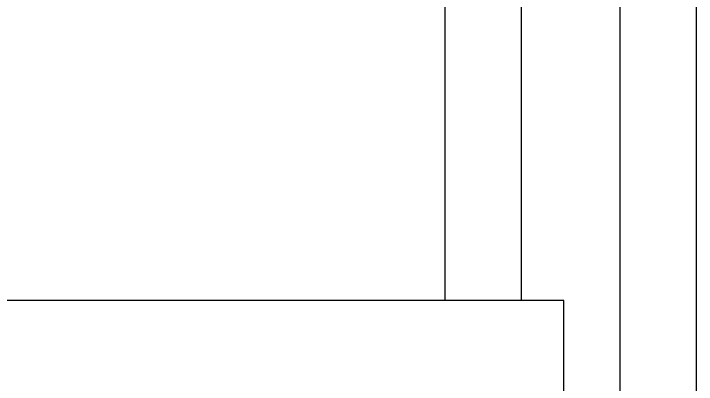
# Model space of a CAD drawing. Extents: x -36 to 148, y -8 to 119.
# Drawn here: x 100.08 to 148.38, y 55.59 to 81.78 of the extents above; entities that cross this region are included whole.
import ezdxf

# ---------------------------------------------------------------- set-up
doc = ezdxf.new("R2010")
doc.units = 0
doc.header["$MEASUREMENT"] = 0
doc.layers.get('0').update_dxf_attribs({"linetype": 'CONTINUOUS'})

# ---------------------------------------------------------------- blocks, each defined once
blk = doc.blocks.new('DIFFERENCE001')
at = {"color": 0}
for p, q in [((148.375, -2.475), (148.375, 97.475)), ((142.975, 2.925), (142.975, 92.075)), ((136, 61.5), (136, 89.6)), ((130.6, 61.5), (130.6, 84.2)), ((130.6, 61.5), (5.4, 61.5)), ((136, 61.5), (130.6, 61.5)), ((139, 61.5), (136, 61.5)), ((139, 33.5), (139, 61.5))]:
    blk.add_line(p, q, dxfattribs=at)

msp = doc.modelspace()

# ---------------------------------------------------------------- block references
at = {"color": 0}
msp.add_blockref('DIFFERENCE001', (0, 0), dxfattribs=at)

doc.saveas('drawing.dxf')
